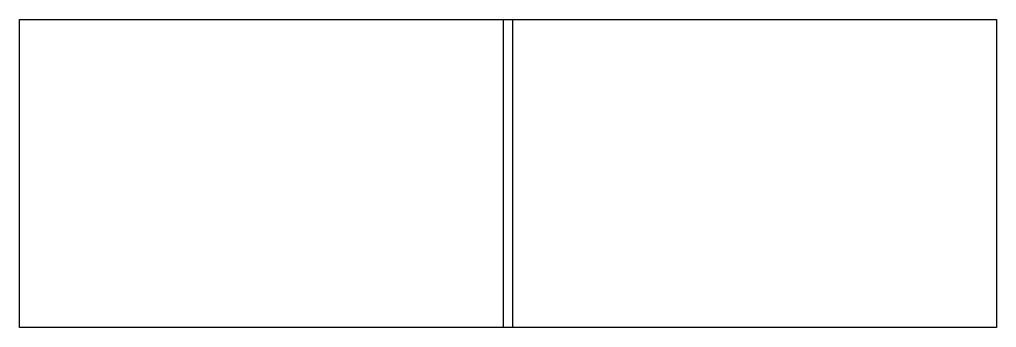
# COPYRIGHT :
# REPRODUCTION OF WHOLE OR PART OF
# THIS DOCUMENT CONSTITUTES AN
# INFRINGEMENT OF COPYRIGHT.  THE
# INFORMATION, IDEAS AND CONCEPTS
# Model space of a CAD drawing. Header units: metres. Extents: x 2343 to 3930, y -354 to 147.
import ezdxf

# ---------------------------------------------------------------- set-up
doc = ezdxf.new("R2010")
doc.units = ezdxf.units.M
doc.layers.add('VPORTS_FRAMES', color=11, linetype='Continuous', plot=False)

msp = doc.modelspace()

# ---------------------------------------------------------------- linework, layer by layer
at = {"layer": 'VPORTS_FRAMES'}
for points in [[(2342.6, 147.3), (3143.6, 147.3), (3143.6, -353.7), (2342.6, -353.7)], [(3128.6, 147.3), (3929.6, 147.3), (3929.6, -353.7), (3128.6, -353.7)]]:
    msp.add_lwpolyline(points, close=True, dxfattribs=at)

doc.saveas('drawing.dxf')
